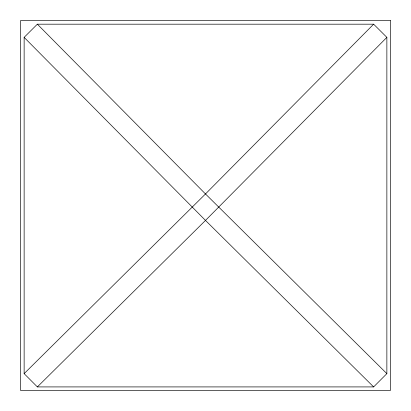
<?xml version="1.0" encoding="UTF-8"?>
<svg xmlns="http://www.w3.org/2000/svg" width="411" height="411" viewBox="0 0 411 411"><rect width="100%" height="100%" fill="white"/><g stroke="black" fill="none" stroke-linecap="round" stroke-linejoin="round"><path stroke-width="0.62" d="M373.635 24.187L205.49 193.956L24.136 373.635L37.365 386.915L373.635 386.915L386.864 373.635L386.864 37.365L373.635 24.187L37.365 24.187L24.136 37.365L24.136 373.635M386.864 37.365L205.49 220.414L37.365 386.915M386.864 373.635L205.49 193.956L37.365 24.187M373.635 386.915L205.49 220.414L24.136 37.365M390.45 20.55L20.55 20.55L20.55 390.45L390.45 390.45L390.45 20.55"/></g></svg>
